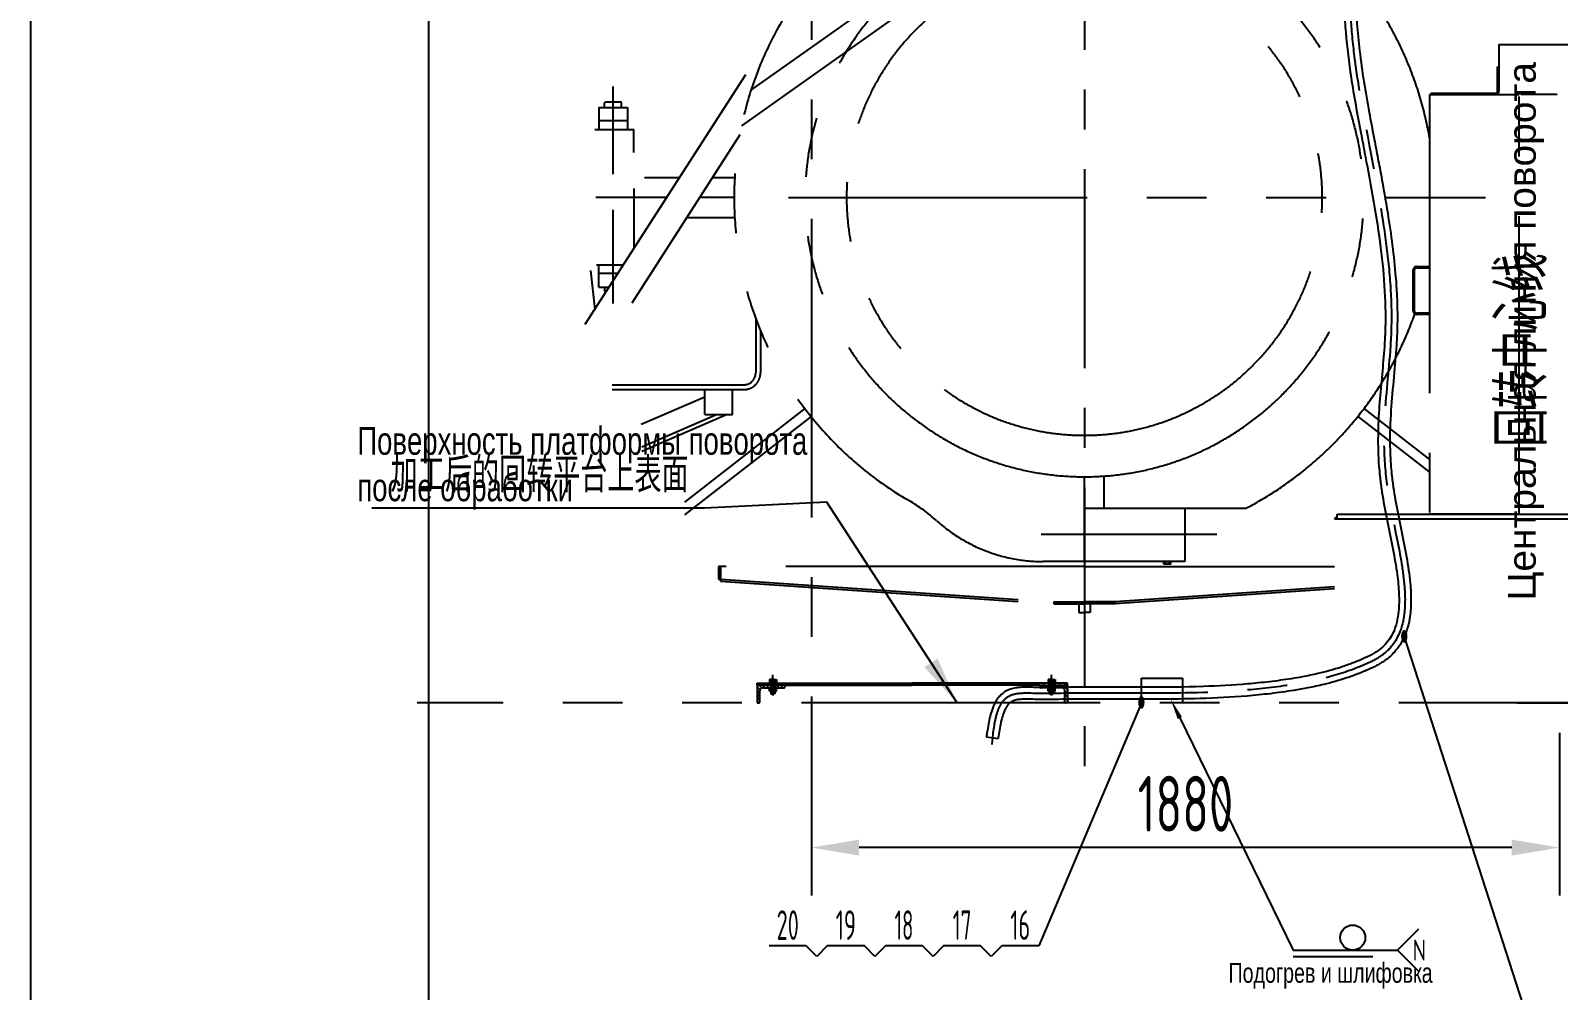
# Model space of a CAD drawing. Header units: millimetres. Extents: x 0 to 16800, y 0 to 11880.
# Drawn here: x 0 to 3838, y 5049 to 7461 of the extents above; entities that cross this region are included whole.
import ezdxf
from ezdxf.enums import TextEntityAlignment as Align

# ---------------------------------------------------------------- set-up
doc = ezdxf.new("R2010")
doc.units = ezdxf.units.MM
doc.header["$LTSCALE"] = 400
for name, pattern in [('F', [0.75, 0.5, -0.25]), ('G', [2, 1.25, -0.25, 0.25, -0.25]), ('K', [2.5, 1.25, -0.25, 0.25, -0.25, 0.25, -0.25])]:
    doc.linetypes.add(name, pattern=pattern)
for name, color, linetype in [('01', 7, 'Continuous'), ('02', 1, 'Continuous'), ('04', 2, 'F'), ('05', 142, 'G'), ('07', 6, 'K'), ('08', 1, 'Continuous'), ('11', 3, 'Continuous'), ('13', 3, 'Continuous')]:
    doc.layers.add(name, color=color, linetype=linetype)
doc.styles.get("Standard").update_dxf_attribs({"font": 'isocp', "width": 0.707, "bigfont": 'intecad.shx'})
doc.dimstyles.new('INTE', dxfattribs={"dimscale": 40, "dimtxt": 3.5, "dimasz": 3, "dimexe": 3, "dimexo": 0, "dimgap": 1, "dimtad": 1, "dimdec": 0, "dimdsep": 46, "dimtxsty": 'Standard', "dimcen": 0, "dimclrd": 1, "dimclre": 1, "dimclrt": 3, "dimaunit": 1, "dimadec": 0, "dimazin": 0, "dimtfac": 1, "dimtdec": 0, "dimtmove": 0, "dimatfit": 0, "dimfxl": 0, "dimarcsym": 0})

# ---------------------------------------------------------------- blocks, each defined once
blk = doc.blocks.new('*D41')
at = {"layer": '08', "color": 1, "lineweight": -2}
for p, q in [((3454.6, 7891.1), (5281.3, 7891.1)), ((5161.3, 7771.1), (5161.3, 5891)), ((3734.1, 5771), (5281.3, 5771))]:
    blk.add_line(p, q, dxfattribs=at)
at = {"layer": '08', "color": 1}
for points in [[(5141.3, 7771.1), (5181.3, 7771.1), (5161.3, 7891.1)], [(5141.3, 5891), (5181.3, 5891), (5161.3, 5771)]]:
    blk.add_solid(points, dxfattribs=at)
at = {"layer": 'Defpoints', "color": 0}
for p in [(3454.6, 7891.1), (3734.1, 5771), (5161.3, 5771)]:
    blk.add_point(p, dxfattribs=at)
at = {"layer": '08', "color": 3, "insert": (5051.3, 6831.1), "char_height": 140, "attachment_point": 5, "rotation": 90}
blk.add_mtext('2120', dxfattribs=at)
blk = doc.blocks.new('*D60')
at = {"layer": '02', "color": 1, "linetype": 'Continuous', "lineweight": -2, "ltscale": 1.5}
for p, q in [((-8245.7, 3621.7), (-8245.7, 3213.2)), ((-6366.2, 3621.7), (-6366.2, 3213.2)), ((-6486.2, 3333.2), (-8125.7, 3333.2))]:
    blk.add_line(p, q, dxfattribs=at)
at = {"layer": '02', "color": 1, "linetype": 'Continuous', "ltscale": 1.5}
for points in [[(-8125.7, 3353.2), (-8125.7, 3313.2), (-8245.7, 3333.2)], [(-6486.2, 3353.2), (-6486.2, 3313.2), (-6366.2, 3333.2)]]:
    blk.add_solid(points, dxfattribs=at)
at = {"layer": 'Defpoints', "color": 0, "linetype": 'Continuous', "ltscale": 1.5}
for p in [(-8245.7, 3621.7), (-6366.2, 3621.7), (-8245.7, 3333.2)]:
    blk.add_point(p, dxfattribs=at)
at = {"layer": '02', "color": 3, "linetype": 'Continuous', "ltscale": 1.5, "insert": (-7305.9, 3443.2), "char_height": 140, "attachment_point": 5}
blk.add_mtext('1880', dxfattribs=at)
blk = doc.blocks.new('inte_dim_blk')
at = {"layer": '08', "color": 1}
blk.add_line((0, 0), (-3, 0), dxfattribs=at)
blk = doc.blocks.new('*U59', base_point=(2463.1, 3726.2))
at = {"layer": '01'}
blk.add_circle((2920.6, 3127), 31.5, dxfattribs=at)
at = {"layer": '02'}
blk.add_lwpolyline([(2463.1, 3726.2, 0, 12, 0), (2486.1, 3679, 12, 12, 0)], format="xyseb", dxfattribs=at)
for points in [[(2486.1, 3679), (2770.6, 3095.5), (3033.1, 3095.5)], [(3086.1, 3148.5), (3033.1, 3095.5), (3086.1, 3042.5)]]:
    blk.add_lwpolyline(points, dxfattribs=at)
at = {"layer": '04'}
blk.add_line((2770.6, 3079.7), (3033.1, 3079.7), dxfattribs=at)
at = {"layer": '13', "width": 1.010989}
blk.add_text('N', height=52.5, dxfattribs=at).set_placement((3070.6, 3069.2), (3105.1, 3069.2), align=Align.FIT)
blk = doc.blocks.new('*U72')
at = {"layer": '01'}
blk.add_lwpolyline([(25, 292), (25, 5)], dxfattribs=at)
at = {"layer": '02'}
blk.add_lwpolyline([(0, 297), (0, 0)], dxfattribs=at)
blk = doc.blocks.new('wer')
at = {"layer": '07', "linetype": 'K', "ltscale": 1.5}
blk.add_hatch(color=6, dxfattribs=at).paths.add_polyline_path([(-6925.2, 4165.7), (-6931.2, 4159.7), (-6925.2, 4159.7)])
at = {"layer": '05', "color": 142, "linetype": 'G', "ltscale": 1.5}
blk.add_line((-8245.7, 7312.8), (-8245.7, 3621.7), dxfattribs=at)
at = {"layer": '05', "color": 142, "linetype": 'G'}
blk.add_line((-7559.8, 6638.1), (-7559.8, 3510.4), dxfattribs=at)
at = {"layer": '07', "color": 6, "linetype": 'K', "ltscale": 1.5}
for p, q in [((-4212.7, 8135.7), (-8421.2, 5146.5)), ((-4397.5, 8078.1), (-8397.2, 5237.1)), ((-6518.7, 5351.2), (-6518.7, 5233.7)), ((-6518.7, 5351.2), (-6213.7, 5351.2)), ((-8411.6, 5275.4), (-8814.5, 4647.3)), ((-6521.7, 5233.2), (-6521.7, 5295.2)), ((-6521.7, 5295.2), (-6518.7, 5295.2)), ((-8744.1, 5025.7), (-8744.1, 5245.8)), ((-6692.7, 5225.2), (-6692.7, 4171.2)), ((-6467.7, 5225.2), (-6692.7, 5225.2)), ((-6689.7, 5225.2), (-6689.7, 5228.2)), ((-6526.7, 5228.2), (-6689.7, 5228.2)), ((-6467.7, 4170.2), (-6467.7, 5225.2)), ((-6463.8, 5226.8), (-6371.8, 5226.8)), ((-8780.1, 5193.1), (-8780.1, 5138.1)), ((-8780.1, 5193.1), (-8708.1, 5193.1)), ((-8765.1, 5204.6), (-8763.3, 5207.6)), ((-8765.1, 5193.1), (-8765.1, 5204.6)), ((-8763.3, 5207.6), (-8724.8, 5207.6)), ((-8723.1, 5204.6), (-8724.8, 5207.6)), ((-8723.1, 5193.1), (-8723.1, 5204.6)), ((-8708.1, 5193.1), (-8708.1, 5138.1)), ((-8708.1, 5159.1), (-8780.1, 5159.1)), ((-8789.8, 5138.1), (-8691.4, 5138.1)), ((-8425.6, 5123.9), (-8696.5, 4701.7)), ((-8691.4, 5079.5), (-8691.4, 5138.1)), ((-8664.7, 5016.7), (-8577.5, 5016.7)), ((-8494.4, 5016.7), (-8438.3, 5016.7)), ((-8609.6, 4966.7), (-8786.9, 4966.7)), ((-8691.4, 4989.4), (-8691.4, 4839.3)), ((-8439.8, 4966.7), (-8526.4, 4966.7)), ((-8302.9, 4966.7), (-6551.9, 4966.7)), ((-8744.1, 4700.5), (-8744.1, 4935.6)), ((-8558.5, 4916.7), (-8438.3, 4916.7)), ((-8801, 4783.3), (-8790.1, 4685.3)), ((-8718.7, 4796.7), (-8785.2, 4796.7)), ((-8780.1, 4741.7), (-8780.1, 4796.7)), ((-8732.1, 4775.7), (-8780.1, 4775.7)), ((-8723.1, 4796.7), (-8723.1, 4789.8)), ((-6733.7, 4681.2), (-6733.7, 4785.2)), ((-6730.7, 4681.2), (-6730.7, 4785.2)), ((-6725.7, 4793.2), (-6692.7, 4793.2)), ((-6725.7, 4790.2), (-6692.7, 4790.2)), ((-8780.1, 4741.7), (-8753.9, 4741.7)), ((-8765.1, 4741.7), (-8765.1, 4731.6)), ((-8765.1, 4731.6), (-8763.3, 4728.6)), ((-8763.3, 4728.6), (-8762.3, 4728.6)), ((-8385.6, 4662.6), (-8385.6, 4526.2)), ((-6692.7, 4676.2), (-6725.7, 4676.2)), ((-6692.7, 4673.2), (-6725.7, 4673.2)), ((-8373.6, 4631.9), (-8373.6, 4526.2)), ((-8745.9, 4496.2), (-8415.6, 4496.2)), ((-8514.2, 4496.2), (-8424, 4496.2)), ((-8745.9, 4484.2), (-8415.6, 4484.2)), ((-8513.6, 4465.4), (-8673.4, 4396.7)), ((-8513.6, 4465.4), (-8513.6, 4484.2)), ((-8513.6, 4421.2), (-8513.6, 4465.4)), ((-8443.6, 4421.2), (-8443.6, 4484.2)), ((-8482.2, 4421.2), (-8671.7, 4339.8)), ((-8456.9, 4421.2), (-8671.7, 4328.9)), ((-8262, 4436.4), (-8564.2, 4201.4)), ((-8246.7, 4416.6), (-8564.2, 4169.7)), ((-8513.6, 4421.2), (-8456.9, 4421.2)), ((-8456.9, 4421.2), (-8443.6, 4421.2)), ((-6872.9, 4416.6), (-6692.7, 4276.5)), ((-6857.5, 4436.4), (-6692.7, 4308.1)), ((-7559.8, 4051.9), (-7559.8, 4264.7)), ((-7509.8, 4185.9), (-7509.8, 4267)), ((-7559.8, 4185.9), (-7154, 4185.9)), ((-7307.8, 4185.9), (-7307.8, 4051.9)), ((-6931.2, 4159.7), (-6925.2, 4165.7)), ((-6931.2, 4159.7), (-5801.2, 4159.7)), ((-6925.2, 4171.2), (-6467.7, 4171.2)), ((-6925.2, 4165.7), (-6925.2, 4171.2)), ((-6925.2, 4159.7), (-6925.2, 4165.7)), ((-6467.7, 4171.2), (-6692.7, 4171.2)), ((-6264.7, 4170.2), (-6467.7, 4170.2)), ((-7668.6, 4120.9), (-7227.5, 4120.9)), ((-8479.3, 4039.7), (-8479.3, 4007.7)), ((-8474.3, 4039.7), (-8479.3, 4039.7)), ((-7559.8, 4039.7), (-8474.3, 4039.7)), ((-8474.3, 4039.7), (-8474.3, 4007.7)), ((-7307.8, 4051.9), (-7663.5, 4051.9)), ((-7559.8, 4039.7), (-6931.2, 4039.7)), ((-7360.7, 4045.5), (-7360.7, 4051.9)), ((-7360.7, 4051.9), (-7342.9, 4051.9)), ((-7342.9, 4045.5), (-7360.7, 4045.5)), ((-7356.8, 4051.9), (-7356.8, 4045.5)), ((-7346.8, 4051.9), (-7346.8, 4045.5)), ((-7342.9, 4045.5), (-7342.9, 4051.9)), ((-8479.3, 4007.7), (-8474.3, 4007.7)), ((-8474.3, 4007.7), (-7636.3, 3950.7)), ((-8474.3, 4007.7), (-8474.3, 4002.7)), ((-8474.3, 4002.7), (-7636.6, 3945.7)), ((-6931.2, 3988.3), (-7483.3, 3950.7)), ((-6931.2, 3983.3), (-7482.9, 3945.7)), ((-7636.3, 3950.7), (-7559.8, 3950.7)), ((-7636.3, 3950.7), (-7636.3, 3945.7)), ((-7636.3, 3945.7), (-7559.8, 3945.7)), ((-7573.8, 3945.7), (-7573.8, 3924.1)), ((-7573.8, 3924.1), (-7559.8, 3924.1)), ((-7483.3, 3950.7), (-7559.8, 3950.7)), ((-7483.3, 3945.7), (-7559.8, 3945.7)), ((-7545.8, 3924.1), (-7559.8, 3924.1)), ((-7545.8, 3945.7), (-7545.8, 3924.1)), ((-7483.3, 3950.7), (-7483.3, 3945.7)), ((-3020.3, 3696.7), (-9236.3, 3696.7))]:
    blk.add_line(p, q, dxfattribs=at)
for centre, radius, start, end in [((-7559.8, 4966.7), 880, 117.4579, 240), ((-7559.8, 4966.7), 880, 9.8163, 60), ((-7559.8, 4966.7), 701.7, 90, 270), ((-7559.8, 4966.7), 701.7, 270, 90), ((-7559.8, 4966.7), 597.5, 90, 270), ((-7559.8, 4966.7), 597.5, 270, 90), ((-6526.7, 5233.2), 8, 270, 0), ((-6526.7, 5233.2), 5, 270, 0), ((-8931.4, 4966.7), 196.9, 359.9999999995831, 0), ((-6725.7, 4785.2), 8, 90, 180), ((-6725.7, 4785.2), 5, 90, 180), ((-7559.8, 4966.7), 880, 297.4579, 340.5955), ((-6725.7, 4681.2), 8, 180, 270), ((-6725.7, 4681.2), 5, 180, 270), ((-8415.6, 4526.2), 42, 270, 0), ((-8415.6, 4526.2), 30, 270, 0), ((-8199.8, 3858.2), 400, 47.9069, 60), ((-7663.5, 4451.9), 400, 227.9069, 270)]:
    blk.add_arc(centre, radius, start, end, dxfattribs=at)
at = {"layer": '11', "color": 3, "linetype": 'Continuous', "ltscale": 1.5, "width": 0.707}
blk.add_text('\\M+5BBD8\\M+5D7AA\\M+5D6D0\\M+5D0C4\\M+5CFDF', height=125, rotation=90, dxfattribs=at).set_placement((-6398.3, 4340.5))
at = {"layer": '11', "color": 3, "linetype": 'Continuous', "ltscale": 1.5, "insert": (-8554.1, 4225.9), "char_height": 87.5, "attachment_point": 9}
blk.add_mtext('加工后的回转平台上表面', dxfattribs=at)
at = {"layer": '02', "color": 1, "linetype": 'Continuous', "ltscale": 1.5}
dim = blk.add_linear_dim(base=(-8245.697, 3333.2053), p1=(-6366.1707, 3621.7228), p2=(-8245.697, 3621.7228), dimstyle='INTE', override={"dimblk2": 'inte_dim_blk'}, dxfattribs=at)
dim.commit()
dim.dimension.update_dxf_attribs({"geometry": '*D60', "text_midpoint": (-7305.9338, 3333.2053), "dimtype": 160})
at = {"layer": '02', "color": 1, "linetype": 'Continuous', "ltscale": 1.5, "annotation_type": 0, "has_hookline": 1, "hookline_direction": 1, "text_width": 796}
blk.add_leader([(-7879.9, 3696.7), (-8207.2, 4200.9), (-8514.1, 4185.9)], dimstyle='INTE', dxfattribs=at)

msp = doc.modelspace()

# ---------------------------------------------------------------- linework, layer by layer
at = {"layer": '01'}
for p, q in [((2790.5, 5771), (2790.5, 5833.4)), ((2790.5, 5833.4), (2893.8, 5833.4)), ((2893.8, 5833.4), (2893.8, 5771)), ((2401, 5686), (2430.7, 5681.4))]:
    msp.add_line(p, q, dxfattribs=at)
at = {"layer": '01', "color": 7, "linetype": 'Continuous'}
for points, knots in [([(3318.2, 7828.1), (3314.6, 7769.3), (3309.9, 7729.3), (3302.7, 7649.1), (3300.1, 7609), (3299.5, 7559.3), (3299.5, 7549.8), (3299.7, 7530.9), (3300, 7521.5), (3301.1, 7493.2), (3302.3, 7474.3), (3307.1, 7417.9), (3311.8, 7380.5), (3324.5, 7296.7), (3333, 7250.4), (3345.5, 7184.8), (3349.2, 7165.6), (3360.2, 7107.9), (3367.5, 7069.2), (3380.7, 6992.1), (3386.7, 6953.7), (3393.8, 6897.1), (3395.9, 6878.7), (3401, 6824), (3403.2, 6787.9), (3403.7, 6743.7), (3403.7, 6735.1), (3403.5, 6720.8), (3403.3, 6715), (3403, 6703.5), (3402.8, 6697.7), (3401.9, 6680.5), (3401.2, 6669), (3398.7, 6634.5), (3396.5, 6611.5), (3392.2, 6564.9), (3390, 6541.3), (3386.6, 6493.1), (3385.3, 6468.6), (3384.7, 6418.1), (3385.3, 6392.3), (3388, 6357.4), (3388.7, 6349.1), (3390.2, 6335.5), (3390.8, 6330.2), (3392.9, 6314), (3394.5, 6303.2), (3400, 6270.1), (3404.4, 6247.6), (3413.4, 6202.8), (3418.1, 6180.4), (3426.5, 6136.5), (3430.3, 6114.9), (3435.3, 6077.4), (3436.8, 6061.2), (3438.2, 6030.2), (3438, 6015.4), (3435.6, 5991.9), (3434.1, 5982.6), (3429.8, 5965.1), (3427.1, 5956.9), (3420.8, 5942.8), (3417.5, 5936.8), (3409.8, 5925.4), (3405.4, 5920.1), (3395.5, 5910.2), (3389.9, 5905.5), (3382.1, 5900.2), (3380.6, 5899.2), (3377.4, 5897.2), (3375.7, 5896.2), (3370.7, 5893.2), (3367.1, 5891.3), (3359.3, 5887.4), (3355, 5885.3), (3348.3, 5882.3), (3345.9, 5881.2), (3341.1, 5879.1), (3338.8, 5878.1), (3331.6, 5875.1), (3326.8, 5873.2), (3312.5, 5867.7), (3302.8, 5864.2), (3273.6, 5854.7), (3253.9, 5849.4), (3220.9, 5841.7), (3207.8, 5839), (3185.6, 5834.9), (3176.5, 5833.4), (3149.2, 5829), (3131, 5826.5), (3094.3, 5822.1), (3075.9, 5820.2), (3020.6, 5815.5), (2983.5, 5813.5), (2898.4, 5810.6), (2850.2, 5810.3), (2782.4, 5810.2), (2762.9, 5810.3), (2727.9, 5810.4), (2712.3, 5810.4), (2682.6, 5810.5), (2668.5, 5810.4), (2640.3, 5810.4), (2626.2, 5810.3), (2583.9, 5810.1), (2555.7, 5809.9), (2527.6, 5809.7)], [0, 0, 0, 0, 119.725303, 119.725303, 239.450606, 239.450606, 267.64754, 267.64754, 295.844474, 295.844474, 352.238341, 352.238341, 465.026076, 465.026076, 604.777518, 604.777518, 662.62517, 662.62517, 778.320474, 778.320474, 894.015779, 894.015779, 949.655099, 949.655099, 1060.93374, 1060.93374, 1087.836644, 1087.836644, 1106.036162, 1106.036162, 1124.235679, 1124.235679, 1160.634713, 1160.634713, 1233.432782, 1233.432782, 1306.23085, 1306.23085, 1379.028919, 1379.028919, 1451.826988, 1451.826988, 1474.00686, 1474.00686, 1488.168337, 1488.168337, 1516.491289, 1516.491289, 1573.973261, 1573.973261, 1631.455233, 1631.455233, 1688.937205, 1688.937205, 1735.016421, 1735.016421, 1781.095637, 1781.095637, 1813.367861, 1813.367861, 1845.640084, 1845.640084, 1872.415637, 1872.415637, 1899.191189, 1899.191189, 1925.966742, 1925.966742, 1932.371219, 1932.371219, 1938.775696, 1938.775696, 1951.58465, 1951.58465, 1966.234249, 1966.234249, 1974.063579, 1974.063579, 1981.892909, 1981.892909, 1997.551568, 1997.551568, 2028.868888, 2028.868888, 2091.503526, 2091.503526, 2132.38981, 2132.38981, 2160.435997, 2160.435997, 2216.52837, 2216.52837, 2272.620743, 2272.620743, 2384.80549, 2384.80549, 2529.166295, 2529.166295, 2587.53597, 2587.53597, 2634.015375, 2634.015375, 2676.273996, 2676.273996, 2718.532618, 2718.532618, 2803.04729, 2803.04729, 2803.04729, 2803.04729]), ([(3348, 7829.3), (3344.5, 7766.7), (3340, 7727.7), (3332.9, 7650.2), (3330.3, 7611.6), (3329.5, 7564.4), (3329.5, 7555.6), (3329.6, 7535.4), (3329.9, 7524), (3330.8, 7501.2), (3331.4, 7489.9), (3333.8, 7455.7), (3336, 7432.9), (3344.7, 7358.7), (3353.3, 7307.1), (3366.6, 7234.5), (3370.5, 7213.8), (3377.5, 7177.2), (3380.5, 7161.3), (3386.6, 7129.6), (3389.6, 7113.6), (3398.5, 7065.8), (3404.2, 7033.8), (3417.9, 6948.1), (3425.1, 6894.5), (3430.6, 6825.8), (3431.6, 6810.4), (3433, 6780.9), (3433.4, 6766.9), (3433.7, 6743.2), (3433.7, 6733.5), (3433.4, 6717), (3433.2, 6710.2), (3432.7, 6696.6), (3432.4, 6689.8), (3431.3, 6669.6), (3430.4, 6656.2), (3427.1, 6614.7), (3424.3, 6586.8), (3419.3, 6530.5), (3417, 6502.2), (3414.6, 6444.2), (3414.5, 6414.6), (3416.7, 6375.4), (3417.3, 6366.8), (3418.7, 6350.5), (3419.5, 6342.9), (3421, 6330.4), (3421.7, 6325.4), (3423.1, 6315.4), (3423.8, 6310.4), (3426.2, 6295.2), (3428, 6284.9), (3434, 6252.2), (3438.6, 6229.5), (3447.9, 6183.9), (3452.5, 6161.1), (3460.4, 6116), (3463.7, 6093.8), (3467.2, 6056.5), (3468, 6041.1), (3467.7, 6011.1), (3466.6, 5996.6), (3462.7, 5972.6), (3460.4, 5962.9), (3454.3, 5944.2), (3450.5, 5935.2), (3441.3, 5918), (3435.8, 5909.8), (3422.9, 5894.6), (3415.5, 5887.6), (3405.4, 5879.8), (3403.5, 5878.5), (3400, 5876), (3398.3, 5874.9), (3395, 5872.8), (3393.3, 5871.7), (3388.2, 5868.7), (3384.7, 5866.7), (3377.6, 5863), (3374, 5861.2), (3367.7, 5858.2), (3365.1, 5857), (3360.2, 5854.7), (3357.9, 5853.7), (3353.2, 5851.7), (3350.9, 5850.7), (3343.8, 5847.7), (3339.2, 5845.8), (3325.1, 5840.3), (3315.6, 5836.9), (3287.2, 5827.5), (3268, 5822.1), (3235.5, 5814.2), (3222.2, 5811.4), (3197.1, 5806.5), (3185.3, 5804.4), (3153.9, 5799.3), (3134.4, 5796.6), (3095.3, 5792), (3075.7, 5790), (3016.7, 5785.1), (2977.4, 5783.2), (2903.1, 5780.9), (2868.2, 5780.5), (2814.1, 5780.2), (2794.8, 5780.2), (2758.8, 5780.3), (2742, 5780.4), (2713.4, 5780.4), (2701.4, 5780.4), (2677.6, 5780.4), (2665.7, 5780.4), (2630, 5780.3), (2606.2, 5780.2), (2564.2, 5779.9), (2546, 5779.8), (2527.8, 5779.7)], [0, 0, 0, 0, 117.265603, 117.265603, 234.531206, 234.531206, 261.480053, 261.480053, 296.427073, 296.427073, 331.374093, 331.374093, 401.268132, 401.268132, 558.710041, 558.710041, 621.490519, 621.490519, 669.140459, 669.140459, 716.790398, 716.790398, 812.090277, 812.090277, 971.611588, 971.611588, 1018.208066, 1018.208066, 1060.547932, 1060.547932, 1090.205022, 1090.205022, 1111.065748, 1111.065748, 1131.926474, 1131.926474, 1173.647927, 1173.647927, 1261.23719, 1261.23719, 1348.826452, 1348.826452, 1436.415715, 1436.415715, 1461.011736, 1461.011736, 1482.033505, 1482.033505, 1495.627621, 1495.627621, 1509.221737, 1509.221737, 1536.409969, 1536.409969, 1594.941053, 1594.941053, 1653.472136, 1653.472136, 1712.003219, 1712.003219, 1754.546043, 1754.546043, 1797.088866, 1797.088866, 1827.355293, 1827.355293, 1857.62172, 1857.62172, 1887.888146, 1887.888146, 1918.154573, 1918.154573, 1924.794903, 1924.794903, 1930.407323, 1930.407323, 1936.019744, 1936.019744, 1947.244584, 1947.244584, 1958.621733, 1958.621733, 1966.752177, 1966.752177, 1974.036181, 1974.036181, 1981.320184, 1981.320184, 1995.888191, 1995.888191, 2025.024204, 2025.024204, 2083.296231, 2083.296231, 2123.54978, 2123.54978, 2159.190772, 2159.190772, 2217.911616, 2217.911616, 2276.632461, 2276.632461, 2394.074151, 2394.074151, 2497.942387, 2497.942387, 2555.384339, 2555.384339, 2605.500361, 2605.500361, 2641.214986, 2641.214986, 2676.929612, 2676.929612, 2748.358862, 2748.358862, 2803.04729, 2803.04729, 2803.04729, 2803.04729]), ([(2527.6, 5809.7), (2523.3, 5809.9), (2518.1, 5810.2), (2507.6, 5810.6), (2502.3, 5810.7), (2491.8, 5810.5), (2486.6, 5810.2), (2477, 5809.2), (2472.7, 5808.5), (2464.3, 5806.5), (2460.1, 5805.1), (2454.5, 5802.7), (2452.9, 5802), (2450.4, 5800.7), (2449.5, 5800.1), (2447.6, 5799), (2446.6, 5798.4), (2443.9, 5796.5), (2442.2, 5795.2), (2437.6, 5791.3), (2435, 5788.6), (2430.1, 5782.8), (2427.9, 5779.7), (2424, 5773.3), (2422.2, 5770), (2419, 5763.1), (2417.5, 5759.5), (2414, 5749.9), (2412.2, 5743.7), (2408.9, 5731), (2407.5, 5724.5), (2405, 5711.3), (2403.9, 5704.6), (2402.2, 5694), (2401.6, 5689.9), (2401, 5686)], [0, 0, 0, 0, 13.875181, 13.875181, 27.750362, 27.750362, 41.625543, 41.625543, 53.255982, 53.255982, 64.88642, 64.88642, 69.363168, 69.363168, 72.240874, 72.240874, 75.11858, 75.11858, 80.873992, 80.873992, 91.098506, 91.098506, 101.32302, 101.32302, 111.547533, 111.547533, 121.772047, 121.772047, 138.601951, 138.601951, 155.431854, 155.431854, 172.261758, 172.261758, 182.395939, 182.395939, 182.395939, 182.395939]), ([(2527.8, 5779.7), (2520.9, 5780), (2515, 5780.3), (2503.6, 5780.6), (2498.1, 5780.7), (2488.9, 5780.3), (2485.1, 5779.9), (2478, 5778.9), (2474.8, 5778.2), (2470.5, 5776.9), (2469.2, 5776.4), (2467.2, 5775.6), (2466.5, 5775.2), (2465.2, 5774.5), (2464.6, 5774.2), (2463.4, 5773.5), (2462.8, 5773.1), (2461.1, 5771.9), (2460, 5771), (2457.4, 5768.6), (2456, 5767), (2453.1, 5763.3), (2451.7, 5761.3), (2449.1, 5756.7), (2447.9, 5754.2), (2445.5, 5748.8), (2444.4, 5745.9), (2441.7, 5737.8), (2440.1, 5732.2), (2437.3, 5720.4), (2436.1, 5714.1), (2433.8, 5701.2), (2432.7, 5694.5), (2431.3, 5685.6), (2431, 5683.5), (2430.7, 5681.4)], [0, 0, 0, 0, 16.239839, 16.239839, 32.479678, 32.479678, 45.389407, 45.389407, 58.299137, 58.299137, 64.697357, 64.697357, 68.666861, 68.666861, 72.294397, 72.294397, 75.921932, 75.921932, 83.177003, 83.177003, 93.614908, 93.614908, 104.052813, 104.052813, 114.490718, 114.490718, 124.928623, 124.928623, 142.275979, 142.275979, 159.623334, 159.623334, 176.97069, 176.97069, 182.395939, 182.395939, 182.395939, 182.395939])]:
    msp.add_open_spline(points, degree=3, knots=knots, dxfattribs=at)
at = {"layer": '02'}
for p, q in [((3451, 5936.9), (3807.7, 4830.4)), ((2790.5, 5771), (2532.7, 5160.6)), ((1948.6, 5160.6), (1855.6, 5160.6)), ((1975.1, 5134.1), (1948.6, 5160.6)), ((2001.6, 5160.6), (1975.1, 5134.1)), ((2094.6, 5160.6), (2001.6, 5160.6)), ((2121.1, 5134.1), (2094.6, 5160.6)), ((2147.7, 5160.6), (2121.1, 5134.1)), ((2240.7, 5160.6), (2147.7, 5160.6)), ((2267.2, 5134.1), (2240.7, 5160.6)), ((2293.7, 5160.6), (2267.2, 5134.1)), ((2386.7, 5160.6), (2293.7, 5160.6)), ((2413.2, 5134.1), (2386.7, 5160.6)), ((2439.7, 5160.6), (2413.2, 5134.1)), ((2532.7, 5160.6), (2439.7, 5160.6))]:
    msp.add_line(p, q, dxfattribs=at)
at = {"layer": '05'}
for points in [[(3334.1, 7807.5), (3314.6, 7544.3), (3367.9, 7147.6), (3418.3, 6712.4), (3406.4, 6326.6), (3391.6, 5888.5), (3353.8, 5868.3), (3169.2, 5817), (2691.2, 5795.4), (2527.7, 5794.7)], [(2527.7, 5794.7), (2457.5, 5787.4), (2414.7, 5666.8)]]:
    msp.add_spline(points, degree=3, dxfattribs=at)
at = {"layer": '07', "color": 6, "linetype": 'K'}
for p, q in [((1865.1, 5790.2), (1865.1, 5842)), ((2565.1, 5790.2), (2565.1, 5842)), ((1825.1, 5821), (2215.1, 5821)), ((1825.1, 5816), (1825.1, 5821)), ((1825.1, 5816), (1825.1, 5771)), ((1860.1, 5816), (1825.1, 5816)), ((1832.6, 5804.1), (1825.1, 5811.6)), ((1832.1, 5795.6), (1825.1, 5802.6)), ((1828.7, 5816), (1833.7, 5821)), ((1837.1, 5808.6), (1829.7, 5816)), ((1832.1, 5773.3), (1832.1, 5801.5)), ((1845.6, 5809), (1838.6, 5816)), ((1839.6, 5809), (1892.8, 5809)), ((1842.2, 5816), (1847.2, 5821)), ((1854.6, 5809), (1847.6, 5816)), ((1855.6, 5816), (1859.1, 5819.5)), ((1865.1, 5830), (1856.2, 5830)), ((1856.2, 5830), (1856.2, 5823.6)), ((1856.2, 5823.6), (1865.1, 5823.6)), ((1856.2, 5809), (1865.1, 5809)), ((1856.2, 5800.6), (1856.2, 5809)), ((1865.1, 5800.6), (1856.2, 5800.6)), ((1859.1, 5813.5), (1856.6, 5816)), ((1857.4, 5823.6), (1857.4, 5821)), ((1865.1, 5823.6), (1857.4, 5823.6)), ((1857.4, 5821), (1865.1, 5821)), ((1859.1, 5821), (1859.1, 5809)), ((1860.1, 5823.6), (1860.1, 5830)), ((1860.1, 5821), (1860.1, 5809)), ((1860.1, 5819.1), (1865.1, 5819.1)), ((1860.1, 5800.6), (1860.1, 5809)), ((1860.1, 5800.6), (1860.1, 5793.6)), ((1861.1, 5809), (1861.1, 5819.1)), ((1861.1, 5793.6), (1861.1, 5800.6)), ((1865.1, 5821), (1863.6, 5823.6)), ((1865.1, 5833.1), (1865.1, 5790.1)), ((1865.1, 5830), (1874, 5830)), ((1865.1, 5825.7), (1865.1, 5818.9)), ((1874, 5823.6), (1865.1, 5823.6)), ((1865.1, 5823.6), (1866.6, 5821)), ((1865.1, 5823.6), (1872.8, 5823.6)), ((1872.8, 5821), (1865.1, 5821)), ((1870.1, 5819.1), (1865.1, 5819.1)), ((1865.1, 5799.6), (1865.1, 5810.1)), ((1874, 5809), (1865.1, 5809)), ((1865.1, 5800.6), (1874, 5800.6)), ((1869.1, 5809), (1869.1, 5819.1)), ((1869.1, 5793.6), (1869.1, 5800.6)), ((1870.1, 5823.6), (1870.1, 5830)), ((1870.1, 5821), (1870.1, 5809)), ((1895.1, 5816), (1870.1, 5816)), ((1870.1, 5800.6), (1870.1, 5809)), ((1870.1, 5800.6), (1870.1, 5793.6)), ((1871.1, 5821), (1871.1, 5809)), ((1871.1, 5818), (1874.1, 5821)), ((1872.6, 5809), (1871.1, 5810.5)), ((1872.8, 5823.6), (1872.8, 5821)), ((1874, 5830), (1874, 5823.6)), ((1874, 5800.6), (1874, 5809)), ((1881.6, 5809), (1874.6, 5816)), ((1882.6, 5816), (1887.6, 5821)), ((1890.5, 5809), (1883.5, 5816)), ((1895.1, 5813.4), (1892.5, 5816)), ((1892.8, 5809), (1895.1, 5811.3)), ((1895.1, 5816), (2215.1, 5816)), ((1895.1, 5816), (1895.1, 5811.3)), ((1896.1, 5816), (1901.1, 5821)), ((1909.5, 5816), (1914.5, 5821)), ((1923, 5816), (1928, 5821)), ((1936.5, 5816), (1941.5, 5821)), ((1949.9, 5816), (1954.9, 5821)), ((1963.4, 5816), (1968.4, 5821)), ((1976.9, 5816), (1981.9, 5821)), ((1990.3, 5816), (1995.3, 5821)), ((2003.8, 5816), (2008.8, 5821)), ((2017.3, 5816), (2022.3, 5821)), ((2030.8, 5816), (2035.8, 5821)), ((2044.2, 5816), (2049.2, 5821)), ((2057.7, 5816), (2062.7, 5821)), ((2071.2, 5816), (2076.2, 5821)), ((2084.6, 5816), (2089.6, 5821)), ((2098.1, 5816), (2103.1, 5821)), ((2111.6, 5816), (2116.6, 5821)), ((2125, 5816), (2130, 5821)), ((2138.5, 5816), (2143.5, 5821)), ((2152, 5816), (2157, 5821)), ((2165.5, 5816), (2170.5, 5821)), ((2178.9, 5816), (2183.9, 5821)), ((2192.4, 5816), (2197.4, 5821)), ((2205.9, 5816), (2210.9, 5821)), ((2605.1, 5821), (2215.1, 5821)), ((2535.1, 5816), (2215.1, 5816)), ((2219.3, 5816), (2224.3, 5821)), ((2232.8, 5816), (2237.8, 5821)), ((2246.3, 5816), (2251.3, 5821)), ((2259.8, 5816), (2264.8, 5821)), ((2273.2, 5816), (2278.2, 5821)), ((2286.7, 5816), (2291.7, 5821)), ((2300.2, 5816), (2305.2, 5821)), ((2313.6, 5816), (2318.6, 5821)), ((2327.1, 5816), (2332.1, 5821)), ((2340.6, 5816), (2345.6, 5821)), ((2354, 5816), (2359, 5821)), ((2367.5, 5816), (2372.5, 5821)), ((2381, 5816), (2386, 5821)), ((2394.5, 5816), (2399.5, 5821)), ((2407.9, 5816), (2412.9, 5821)), ((2421.4, 5816), (2426.4, 5821)), ((2434.9, 5816), (2439.9, 5821)), ((2448.3, 5816), (2453.3, 5821)), ((2461.8, 5816), (2466.8, 5821)), ((2475.3, 5816), (2480.3, 5821)), ((2488.7, 5816), (2493.7, 5821)), ((2502.2, 5816), (2507.2, 5821)), ((2515.7, 5816), (2520.7, 5821)), ((2529.2, 5816), (2534.2, 5821)), ((2535.1, 5816), (2560.1, 5816)), ((2535.1, 5816), (2535.1, 5811.3)), ((2537.1, 5809), (2535.1, 5811)), ((2590.6, 5809), (2537.4, 5809)), ((2546.1, 5809), (2539.1, 5816)), ((2542.6, 5816), (2547.6, 5821)), ((2555.1, 5809), (2548.1, 5816)), ((2556.1, 5816), (2559.1, 5819)), ((2556.2, 5830), (2556.2, 5823.6)), ((2565.1, 5830), (2556.2, 5830)), ((2556.2, 5823.6), (2565.1, 5823.6)), ((2556.2, 5809), (2565.1, 5809)), ((2556.2, 5800.6), (2556.2, 5809)), ((2565.1, 5800.6), (2556.2, 5800.6)), ((2559.1, 5814), (2557.1, 5816)), ((2557.4, 5823.6), (2557.4, 5821)), ((2565.1, 5823.6), (2557.4, 5823.6)), ((2557.4, 5821), (2565.1, 5821)), ((2559.1, 5821), (2559.1, 5809)), ((2560.1, 5823.6), (2560.1, 5830)), ((2560.1, 5821), (2560.1, 5809)), ((2560.1, 5819.1), (2565.1, 5819.1)), ((2560.1, 5800.6), (2560.1, 5809)), ((2560.1, 5800.6), (2560.1, 5793.6)), ((2561.1, 5809), (2561.1, 5819.1)), ((2561.1, 5793.6), (2561.1, 5800.6)), ((2565.1, 5823.6), (2563.6, 5821)), ((2565.1, 5833.1), (2565.1, 5790.1)), ((2565.1, 5830), (2574, 5830)), ((2565.1, 5825.7), (2565.1, 5818.9)), ((2574, 5823.6), (2565.1, 5823.6)), ((2565.1, 5821), (2566.6, 5823.6)), ((2565.1, 5823.6), (2572.8, 5823.6)), ((2572.8, 5821), (2565.1, 5821)), ((2570.1, 5819.1), (2565.1, 5819.1)), ((2565.1, 5799.6), (2565.1, 5810.1)), ((2574, 5809), (2565.1, 5809)), ((2565.1, 5800.6), (2574, 5800.6)), ((2569.1, 5809), (2569.1, 5819.1)), ((2569.1, 5793.6), (2569.1, 5800.6)), ((2570.1, 5823.6), (2570.1, 5830)), ((2570.1, 5821), (2570.1, 5809)), ((2570.1, 5816), (2605.1, 5816)), ((2570.1, 5800.6), (2570.1, 5809)), ((2570.1, 5800.6), (2570.1, 5793.6)), ((2571.1, 5821), (2571.1, 5809)), ((2571.1, 5817.6), (2574.6, 5821)), ((2573, 5809), (2571.1, 5811)), ((2572.8, 5823.6), (2572.8, 5821)), ((2574, 5830), (2574, 5823.6)), ((2574, 5800.6), (2574, 5809)), ((2582, 5809), (2575, 5816)), ((2583, 5816), (2588, 5821)), ((2591, 5809), (2584, 5816)), ((2605.1, 5803.9), (2593, 5816)), ((2596.5, 5816), (2601.5, 5821)), ((2605.1, 5794.9), (2598.1, 5801.9)), ((2598.1, 5773.3), (2598.1, 5801.5)), ((2605.1, 5812.9), (2602, 5816)), ((2605.1, 5816), (2605.1, 5821)), ((2605.1, 5816), (2605.1, 5771)), ((1832.1, 5786.6), (1825.1, 5793.6)), ((1832.1, 5777.7), (1825.1, 5784.7)), ((1829.8, 5771), (1825.1, 5775.7)), ((1825.1, 5771), (1829.8, 5771)), ((1829.8, 5771), (1832.1, 5773.3)), ((1860.1, 5793.6), (1865.1, 5793.6)), ((1870.1, 5793.6), (1865.1, 5793.6)), ((2560.1, 5793.6), (2565.1, 5793.6)), ((2570.1, 5793.6), (2565.1, 5793.6)), ((2605.1, 5785.9), (2598.1, 5792.9)), ((2605.1, 5777), (2598.1, 5784)), ((2602.1, 5771), (2598.1, 5775)), ((2605.1, 5771), (2600.4, 5771))]:
    msp.add_line(p, q, dxfattribs=at)
for centre, radius, start, end in [((1839.6, 5801.5), 7.5, 90, 180), ((1892.8, 5811.3), 2.31, 269.954, 0), ((2537.4, 5811.3), 2.31, 180, 270.046), ((2590.6, 5801.5), 7.5, 0, 90), ((1829.8, 5773.3), 2.31, 270, 359.995), ((2600.4, 5773.3), 2.31, 180.005, 270)]:
    msp.add_arc(centre, radius, start, end, dxfattribs=at)

# ---------------------------------------------------------------- block references
at = {"layer": '01', "xscale": 40, "yscale": 40, "zscale": 40}
msp.add_blockref('*U72', (0, 0), dxfattribs=at)
at = {"layer": '01'}
for name, p in [('wer', (10207.3, 2074.3)), ('*U59', (2864.1, 5780.5))]:
    msp.add_blockref(name, p, dxfattribs=at)

# ---------------------------------------------------------------- texts
at = {"layer": '01', "insert": (3711.3, 6028.7), "char_height": 70, "attachment_point": 1, "rotation": 90}
msp.add_mtext('{\\fArial|b0|i0|c204|p34;\\W1;\\C3;Центральная линия поворота}', dxfattribs=at)
at = {"layer": '01', "attachment_point": 1}
for s, insert, char_height in [('{\\fArial|b0|i0|c204|p34;\\C3;Поверхность платформы поворота\\Pпосле обработки}', (820.8, 6464.6), 70), ('{\\fArial|b0|i0|c204|p34;\\C3;Подогрев и шлифовка}', (3009.4, 5117.8), 50)]:
    msp.add_mtext(s, dxfattribs=dict(at, insert=insert, char_height=char_height))
at = {"layer": '02', "width": 0.605172}
for p, p2 in [((3442, 5921.9), (3460, 5921.9)), ((2781.5, 5756), (2799.5, 5756))]:
    msp.add_text('\\M+5A1F1', height=30, dxfattribs=at).set_placement(p, p2, align=Align.FIT)
at = {"layer": '11'}
for s, width, p, p2 in [('20', 0.600864, (1874.2, 5175.6), (1930, 5175.6)), ('19', 0.612447, (2022.6, 5175.6), (2073.6, 5175.6)), ('18', 0.606, (2170.5, 5175.6), (2217.8, 5175.6)), ('17', 0.606, (2316.6, 5175.6), (2363.8, 5175.6)), ('16', 0.610556, (2461.3, 5175.6), (2511.1, 5175.6))]:
    msp.add_text(s, height=74.25, dxfattribs=dict(at, width=width)).set_placement(p, p2, align=Align.FIT)

# ---------------------------------------------------------------- dimensions: what is measured, and where the dimension line sits
at = {"layer": '08'}
dim = msp.add_linear_dim(base=(5161.3, 5771), p1=(3454.6, 7891.1), p2=(3734.1, 5771), angle=90, dimstyle='INTE', dxfattribs=at)
dim.commit()
dim.dimension.update_dxf_attribs({"geometry": '*D41', "text_midpoint": (5051.3, 6831.1)})

doc.saveas('drawing.dxf')
